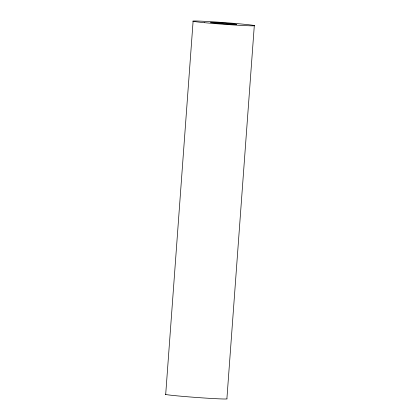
<?xml version="1.0" encoding="UTF-8"?>
<svg xmlns="http://www.w3.org/2000/svg" width="420" height="420" viewBox="0 0 420 420"><rect width="100%" height="100%" fill="white"/><g stroke="black" fill="none" stroke-linecap="round" stroke-linejoin="round"><path stroke-width="0.63" d="M165.695 394.433L193.1 21.268M254.305 25.568L226.9 398.732A30.886 0.861 4.2 0 1 195.757 397.409A30.886 0.861 4.2 0 1 165.837 394.217M204.524 22.685A30.886 0.861 4.2 0 0 254.163 25.783A30.886 0.861 4.2 0 0 212.415 21.782A30.886 0.861 4.2 0 0 204.524 22.685M215.612 23.111A13.025 0.362 4.2 0 0 236.549 24.413A13.025 0.362 4.2 0 0 218.941 22.727A13.025 0.362 4.2 0 0 215.612 23.111"/></g></svg>
